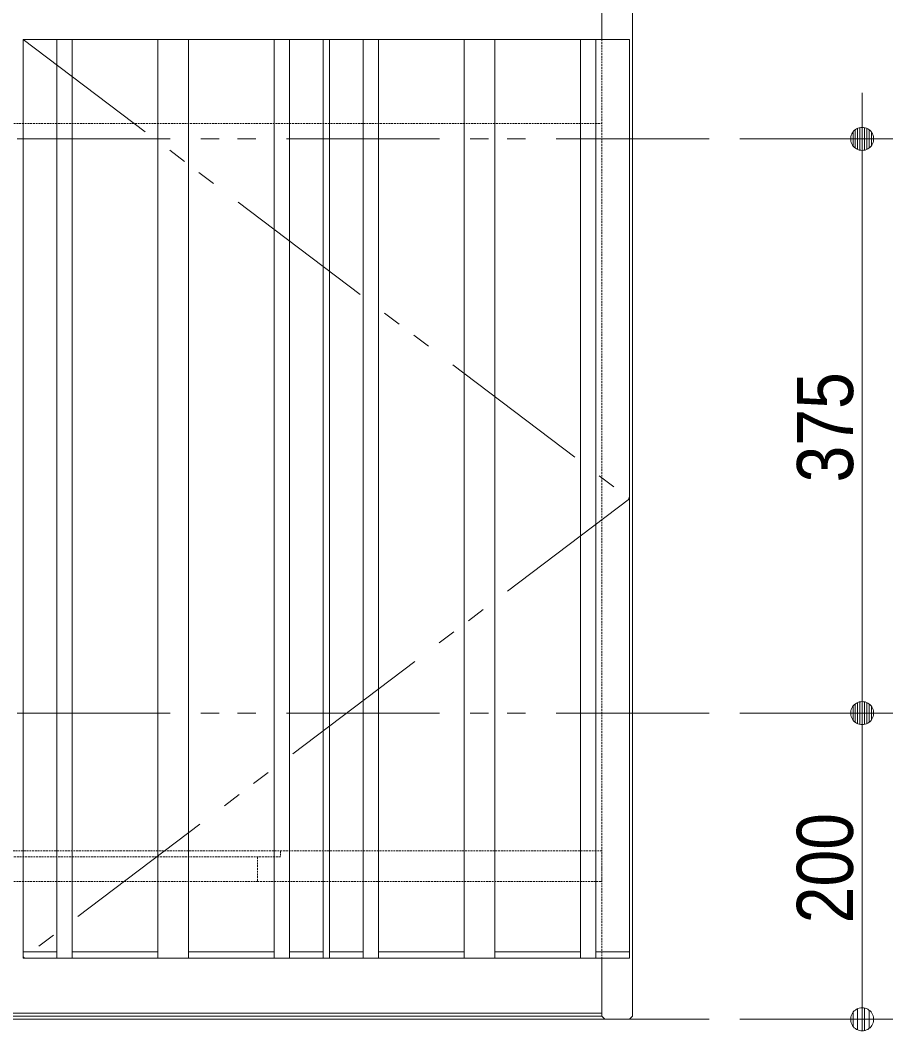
# Model space of a CAD drawing. Units: millimetres, scale not verified. Extents: x -6062 to 6062, y -3045 to 3045.
# Drawn here: x -4522 to -3952, y -2078 to -1418 of the extents above; entities that cross this region are included whole.
import ezdxf
from ezdxf.enums import TextEntityAlignment as Align

# ---------------------------------------------------------------- set-up
doc = ezdxf.new("R2010")
doc.units = ezdxf.units.MM
doc.header["$LTSCALE"] = 20
doc.linetypes.add('DASHED1', pattern=[1.8, 1.2, -0.6])
doc.linetypes.add('DOUBLE_CHAIN1', pattern=[8.8, 5, -1, 0.6, -0.6, 0.6, -1])
for name, color, linetype, lineweight in [('0-1_2寸法-1', 7, 'Continuous', 9), ('0-2_0', 7, 'Continuous', 9), ('0-3_5ボウル・キャビネット', 7, 'Continuous', 9), ('0-4_2寸法-2', 7, 'Continuous', 9)]:
    doc.layers.add(name, color=color, linetype=linetype, lineweight=lineweight)
doc.styles.add('ＭＳ Ｐゴシック', font='')
doc.styles.get('ＭＳ Ｐゴシック').set_extended_font_data('MS PGothic')

# ---------------------------------------------------------------- blocks, each defined once
blk = doc.blocks.new('_Dot')
at = {"layer": '0-2_0'}
for p, q in [((-10, 0), (-20, 0)), ((9.78, 2), (-9.78, 2)), ((7.99, 6), (-7.99, 6)), ((9.16, -3.98), (-9.16, -3.98)), ((6, -7.98), (-6, -7.98))]:
    blk.add_line(p, q, dxfattribs=at)
for points in [[(10, 0), (9.92, 1.25), (9.69, 2.49), (9.3, 3.68), (8.76, 4.82), (8.09, 5.88), (7.29, 6.85), (6.37, 7.71), (5.36, 8.44), (4.26, 9.05), (3.09, 9.51), (1.87, 9.82), (0.63, 9.98), (-0.63, 9.98), (-1.87, 9.82), (-3.09, 9.51), (-4.26, 9.05), (-5.36, 8.44), (-6.37, 7.71), (-7.29, 6.85), (-8.09, 5.88), (-8.76, 4.82), (-9.3, 3.68), (-9.69, 2.49), (-9.92, 1.25), (-10, 0), (0, 0)], [(-10, 0), (-9.92, -1.25), (-9.69, -2.49), (-9.3, -3.68), (-8.76, -4.82), (-8.09, -5.88), (-7.29, -6.85), (-6.37, -7.71), (-5.36, -8.44), (-4.26, -9.05), (-3.09, -9.51), (-1.87, -9.82), (-0.63, -9.98), (0.63, -9.98), (1.87, -9.82), (3.09, -9.51), (4.26, -9.05), (5.36, -8.44), (6.37, -7.71), (7.29, -6.85), (8.09, -5.88), (8.76, -4.82), (9.3, -3.68), (9.69, -2.49), (9.92, -1.25), (10, 0), (0, 0)]]:
    blk.add_lwpolyline(points, close=True, dxfattribs=at)
blk = doc.blocks.new('グループ-19')
at = {"layer": '0-3_5ボウル・キャビネット', "linetype": 'DASHED1'}
for p, q in [((-70300, -28600), (-70300, -40600)), ((-47100, -28600), (-47100, -40600)), ((-70300, -29700), (-47100, -29700)), ((-65800, -39600), (-51600, -39600))]:
    blk.add_line(p, q, dxfattribs=at)
for points in [[(-70300, -39600), (-65800, -39600), (-65800, -39280), (-66100, -39280), (-66100, -39200), (-70300, -39200)], [(-66100, -39200), (-51300, -39200), (-51300, -39280), (-66100, -39280)], [(-51300, -39280), (-51600, -39280), (-51600, -39600), (-47100, -39600), (-47100, -39200), (-51300, -39200)]]:
    blk.add_lwpolyline(points, close=True, dxfattribs=at)
blk = doc.blocks.new('グループ-20')
at = {"layer": '0-3_5ボウル・キャビネット'}
blk.add_line((-70300, -41360), (-47100, -41360), dxfattribs=at)
blk.add_lwpolyline([(-47100, -28600), (-47100, -28100), (-46700, -28100), (-46700, -41360), (-46740, -41400), (-47060, -41400), (-47100, -41360), (-47100, -40600)], dxfattribs=at)
blk.add_lwpolyline([(-46740, -40600), (-54660, -40600), (-54660, -28600), (-46740, -28600)], close=True, dxfattribs=at)
blk = doc.blocks.new('グループ-21')
at = {"layer": '0-3_5ボウル・キャビネット'}
for p, q in [((-54220, -28600), (-54220, -40600)), ((-54020, -28600), (-54020, -40600)), ((-52900, -28600), (-52900, -40600)), ((-52500, -28600), (-52500, -40600)), ((-51380, -28600), (-51380, -40600)), ((-51180, -28600), (-51180, -40600)), ((-50740, -28600), (-50740, -40600)), ((-50660, -28600), (-50660, -40600)), ((-50220, -28600), (-50220, -40600)), ((-50020, -28600), (-50020, -40600)), ((-48900, -28600), (-48900, -40600)), ((-48500, -28600), (-48500, -40600)), ((-47380, -28600), (-47380, -40600)), ((-47180, -28600), (-47180, -40600)), ((-54220, -40520), (-54660, -40520)), ((-52900, -40520), (-54020, -40520)), ((-51380, -40520), (-52500, -40520)), ((-50740, -40520), (-51180, -40520)), ((-50220, -40520), (-50660, -40520)), ((-48900, -40520), (-50020, -40520)), ((-47380, -40520), (-48500, -40520)), ((-46740, -40520), (-47180, -40520))]:
    blk.add_line(p, q, dxfattribs=at)
blk = doc.blocks.new('グループ-22')
at = {"layer": '0-3_5ボウル・キャビネット'}
blk.add_line((-70300, -41320), (-47100, -41320), dxfattribs=at)
for name in ['グループ-20', 'グループ-21', 'グループ-19']:
    blk.add_blockref(name, (0, 0), dxfattribs=at)

msp = doc.modelspace()

# ---------------------------------------------------------------- linework, layer by layer
at = {"layer": '0-1_2寸法-1'}
for p, q in [((-4052.5, -1495), (-3952.5, -1495)), ((-3972.5, -1854.99), (-3972.5, -1510.01)), ((-4052.5, -1870), (-3952.5, -1870)), ((-4052.5, -1870), (-3952.5, -1870)), ((-3972.5, -1885.01), (-3972.5, -2054.99)), ((-4052.5, -2070), (-3952.5, -2070))]:
    msp.add_line(p, q, dxfattribs=at)
at = {"layer": '0-3_5ボウル・キャビネット', "linetype": 'DOUBLE_CHAIN1'}
for p, q in [((-4072.5, -1495), (-5372.5, -1495)), ((-4072.5, -1870), (-5372.5, -1870))]:
    msp.add_line(p, q, dxfattribs=at)
at = {"layer": '0-3_5ボウル・キャビネット'}
msp.add_line((-5372.5, -2070), (-4072.5, -2070), dxfattribs=at)
at = {"layer": '0-3_5ボウル・キャビネット', "linetype": 'DOUBLE_CHAIN1'}
msp.add_lwpolyline([(-4520.5, -1430), (-4124.5, -1730), (-4520.5, -2030)], dxfattribs=at)
at = {"layer": '0-4_2寸法-2'}
for p, q in [((-3972.5, -1479.99), (-3972.5, -1464.99)), ((-4052.5, -1495), (-3952.5, -1495)), ((-3972.5, -1870), (-3972.5, -1495)), ((-4052.5, -1870), (-3952.5, -1870)), ((-3972.5, -1885.01), (-3972.5, -1900.01))]:
    msp.add_line(p, q, dxfattribs=at)

# ---------------------------------------------------------------- block references
at = {"layer": '0-1_2寸法-1', "xscale": 0.7503418, "yscale": 0.7503418}
for p, rotation in [((-3972.5, -1495), 90), ((-3972.5, -1870), 270), ((-3972.5, -1870), 90), ((-3972.5, -2070), 270)]:
    msp.add_blockref('_Dot', p, dxfattribs=dict(at, rotation=rotation))
at = {"layer": '0-3_5ボウル・キャビネット', "xscale": 0.05, "yscale": 0.05}
msp.add_blockref('グループ-22', (-1787.5, 0), dxfattribs=at)
at = {"layer": '0-4_2寸法-2', "xscale": 0.7503418, "yscale": 0.7503418}
for p, rotation in [((-3972.5, -1495), 270), ((-3972.5, -1870), 90)]:
    msp.add_blockref('_Dot', p, dxfattribs=dict(at, rotation=rotation))

# ---------------------------------------------------------------- texts
at = {"layer": '0-1_2寸法-1', "style": 'ＭＳ Ｐゴシック', "width": 0.9}
for s, p in [('375', (-3967.44, -1719.39)), ('200', (-3967.54, -2007.28))]:
    msp.add_text(s, height=36.66, rotation=90, dxfattribs=at).set_placement(p, align=Align.BOTTOM_LEFT)

doc.saveas('drawing.dxf')
